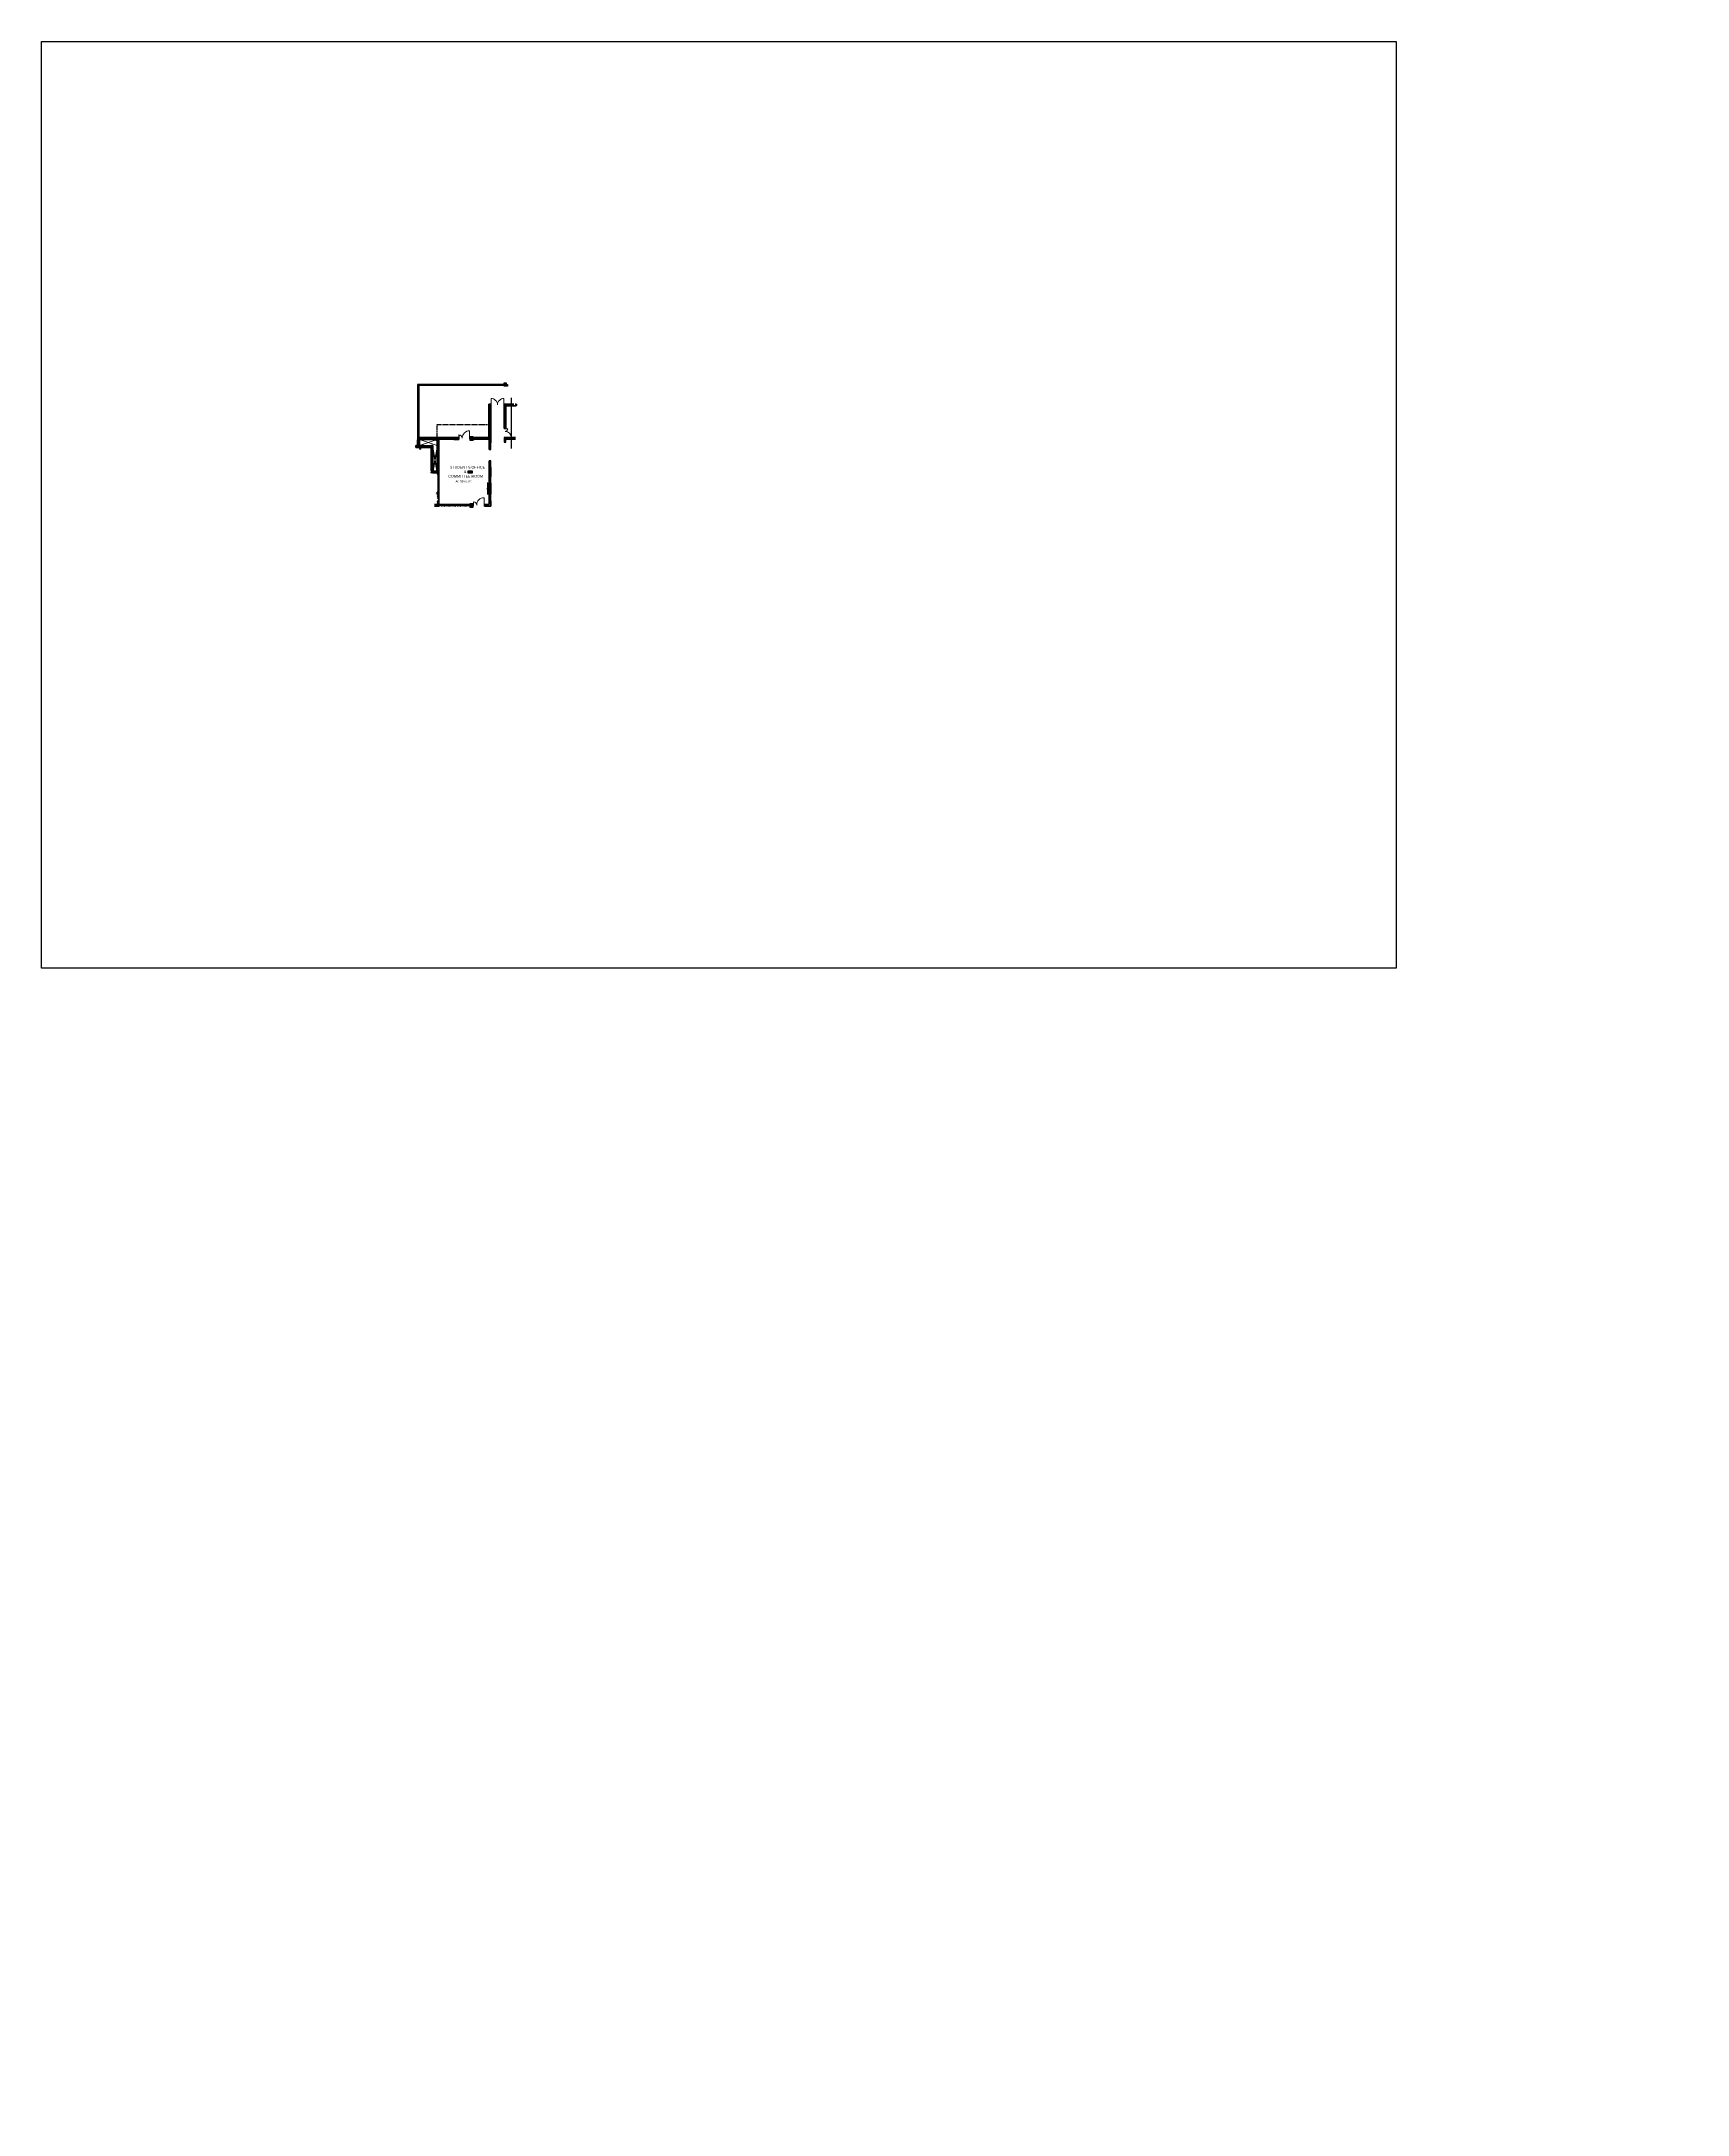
# Model space of a CAD drawing. Header units: millimetres. Extents: x -276609 to 1081398, y -453808 to 472098.
# Drawn here: x 278043 to 499187, y 193648 to 472098 of the extents above; entities that cross this region are included whole.
import ezdxf

# ---------------------------------------------------------------- set-up
doc = ezdxf.new("R2010")
doc.units = ezdxf.units.MM
doc.header["$MEASUREMENT"] = 0
doc.linetypes.add('ACAD_ISO10W100', pattern=[18, 12, -3, 0, -3])
doc.linetypes.add('HIDDEN', pattern=[0.375, 0.25, -0.125])
for name, color, linetype, lineweight in [('A-BEAM-1-8', 8, 'HIDDEN', 9), ('A-Detail Lines', 241, 'Continuous', 25), ('A-Door', 4, 'Continuous', 9), ('A-Wall Sec', 1, 'Continuous', 20), ('PLUMBING', 3, 'ACAD_ISO10W100', 18), ('S-Concrete', 40, 'Continuous', 25)]:
    doc.layers.add(name, color=color, linetype=linetype, lineweight=lineweight)
for name, color, linetype in [('A-Elevation', 4, 'Continuous'), ('A-Wall Patt', 8, 'Continuous'), ('A-Window', 4, 'Continuous'), ('AREA', 7, 'Continuous'), ('S-Conc Patt', 9, 'Continuous'), ('text', 252, 'Continuous')]:
    doc.layers.add(name, color=color, linetype=linetype)
doc.styles.get("Standard").update_dxf_attribs({"font": ''})
doc.styles.get('Standard').set_extended_font_data('Gill Sans MT')
doc.dimstyles.new('IIITD_WD_M @ 100', dxfattribs={"dimscale": 100, "dimtxt": 1, "dimasz": 1, "dimexe": 0.5, "dimexo": 0.25, "dimgap": 0.3, "dimtad": 1, "dimdec": 0, "dimrnd": 1, "dimzin": 0, "dimdsep": 46, "dimtxsty": 'Standard', "dimblk": 'ARCHTICK', "dimcen": 0.2, "dimdle": 0.3, "dimclrd": 256, "dimclre": 256, "dimclrt": 256, "dimadec": 0, "dimazin": 0, "dimtfac": 1, "dimtdec": 0, "dimtofl": 0, "dimtmove": 0, "dimatfit": 0, "dimfxl": 0.5, "dimfxlon": 1, "dimtolj": 1, "dimtzin": 0, "dimlwd": -1, "dimlwe": -1, "dimarcsym": 0})

# ---------------------------------------------------------------- blocks, each defined once
blk = doc.blocks.new('din v2')
at = {"layer": 'A-Window', "color": 2, "lineweight": 60}
blk.add_line((477919, 162849), (478819, 162849), dxfattribs=at)
at = {"layer": 'A-Window'}
for points in [[(477869, 162974), (478869, 162974)], [(477869, 162774), (477919, 162774), (477919, 162924), (477869, 162924)], [(477869, 162724), (478869, 162724)], [(478869, 162774), (478819, 162774), (478819, 162924), (478869, 162924)]]:
    blk.add_lwpolyline(points, dxfattribs=at)
blk = doc.blocks.new('din d7')
at = {"layer": 'A-Door', "color": 5, "lineweight": 18}
for p, q in [((486899, 174518), (486934, 174518)), ((486899, 174518), (486899, 174443)), ((486899, 174443), (486949, 174443)), ((486934, 174520), (486934, 175332)), ((486934, 174518), (486934, 174483)), ((486969, 174518), (486934, 174518)), ((486934, 174483), (486949, 174483)), ((486949, 174443), (486949, 174483)), ((486969, 174518), (486969, 175332)), ((488629, 174518), (488629, 175332)), ((488629, 174518), (488664, 174518)), ((488664, 174483), (488649, 174483)), ((488649, 174443), (488649, 174483)), ((488699, 174443), (488649, 174443)), ((488664, 174518), (488664, 175332)), ((488664, 174518), (488664, 174483)), ((488699, 174518), (488664, 174518)), ((488699, 174518), (488699, 174443))]:
    blk.add_line(p, q, dxfattribs=at)
at = {"layer": 'A-Door', "lineweight": 18}
for centre, start, end in [((486950, 174483), 359.98408, 91.07272), ((488648, 174483), 88.92728, 180.01592)]:
    blk.add_arc(centre, 849, start, end, dxfattribs=at)
blk = doc.blocks.new('Big Door Garbage')
at = {"layer": 'A-Door', "color": 5, "lineweight": 18}
for p, q in [((-12550, 128778), (-12500, 128778)), ((-12550, 128703), (-12550, 128778)), ((-12550, 128703), (-12515, 128703)), ((-12515, 128738), (-12500, 128738)), ((-12515, 128703), (-12515, 128738)), ((-12515, 128703), (-12515, 128273)), ((-12499, 128703), (-12515, 128703)), ((-12500, 128778), (-12500, 128738)), ((-12499, 128703), (-12499, 128273)), ((-11101, 128703), (-11101, 127703)), ((-11101, 128703), (-11085, 128703)), ((-11100, 128778), (-11100, 128738)), ((-11050, 128778), (-11100, 128778)), ((-11085, 128738), (-11100, 128738)), ((-11085, 128703), (-11085, 128738)), ((-11050, 128703), (-11085, 128703)), ((-11085, 128703), (-11085, 127703)), ((-11050, 128703), (-11050, 128778))]:
    blk.add_line(p, q, dxfattribs=at)
at = {"layer": 'A-Door', "lineweight": 18}
for centre, radius, start, end in [((-12515, 128703), 430, 270, 0), ((-11085, 128703), 1000, 180, 270)]:
    blk.add_arc(centre, radius, start, end, dxfattribs=at)
blk = doc.blocks.new('din w6')
at = {"layer": 'A-Window', "color": 2, "lineweight": 30}
blk.add_line((50, 125), (850, 125), dxfattribs=at)
at = {"layer": 'A-Window'}
for points in [[(0, 240), (900, 240)], [(0, 200), (50, 200), (50, 50), (0, 50)], [(0, 10), (900, 10)], [(900, 200), (850, 200), (850, 50), (900, 50)]]:
    blk.add_lwpolyline(points, dxfattribs=at)
blk = doc.blocks.new('_ArchTick')
at = {"color": 0, "linetype": 'ByBlock', "const_width": 0.15}
blk.add_lwpolyline([(-0.5, -0.5), (0.5, 0.5)], dxfattribs=at)
blk = doc.blocks.new('*D675')
at = {"layer": 'A-Detail Lines'}
for p, q in [((338004, 412783), (337904, 412783)), ((337954, 412813), (337954, 411253)), ((338004, 411283), (337904, 411283)), ((490332, 36500), (499162, 36500)), ((490362, 36550), (490362, 36450)), ((499132, 36550), (499132, 36450))]:
    blk.add_line(p, q, dxfattribs=at)
at = {"layer": 'A-Detail Lines', "xscale": 100, "yscale": 100, "zscale": 100}
for p, rotation in [((337954, 412783), 90), ((337954, 411283), 270), ((490362, 36500), 180)]:
    blk.add_blockref('_ArchTick', p, dxfattribs=dict(at, rotation=rotation))
blk.add_blockref('_ArchTick', (499132, 36500), dxfattribs=at)
at = {"layer": 'A-Detail Lines', "insert": (337873, 412033), "char_height": 100, "attachment_point": 5, "rotation": 90}
blk.add_mtext('\\A1;1500', dxfattribs=at)
at = {"layer": 'A-Detail Lines', "insert": (494747, 36632), "char_height": 200, "attachment_point": 5}
blk.add_mtext('\\A1;8770', dxfattribs=at)

msp = doc.modelspace()

# ---------------------------------------------------------------- hatches: boundary and pattern name
at = {"layer": 'A-Wall Patt'}
h = msp.add_hatch(dxfattribs=at)
h.set_pattern_fill('ANSI37', color=256, scale=450, style=0)
h.set_pattern_definition([(45, (333439.85, 418648.355), (-39.77476, 39.77476), []), (135, (333439.85, 418648.355), (-39.77476, -39.77476), [])])
h.paths.add_polyline_path([(334099.9, 418898.4), (333439.9, 418898.4), (333439.9, 418648.4), (334099.9, 418648.4)])
h.paths.add_polyline_path([(336159.9, 418898.4), (336049.9, 418898.4), (336049.9, 418648.4), (336159.9, 418648.4)])
h.paths.add_polyline_path([(338409.9, 423398.4), (338159.9, 423398.4), (338159.9, 418648.4), (338409.9, 418648.4)])
h = msp.add_hatch(dxfattribs=at)
h.set_pattern_fill('ANSI37', color=256, scale=450, style=0)
h.set_pattern_definition([(45, (-144981.344, 464157.84), (-39.7747564, 39.7747564), []), (135, (-144981.344, 464157.84), (-39.7747564, -39.7747564), [])])
h.paths.add_polyline_path([(331209.9, 418898.4), (328829.9, 418898.4), (328829.9, 418648.4), (331209.9, 418648.4)])
h.paths.add_polyline_path([(329379.9, 417823.4), (329377.6, 417823.4), (328829.9, 417823.4), (328829.9, 418448.4), (328579.9, 418448.4), (328579.9, 417823.4), (328339.9, 417823.4), (328339.9, 417573.4), (329379.9, 417573.4)])
at = {"layer": 'S-Conc Patt'}
for points in [[(340659.9, 425778.4), (340209.9, 425778.4), (340209.9, 426228.4), (340459.9, 426228.4), (340459.9, 426028.4), (340659.9, 426028.4)], [(340439.9, 423398.4), (340209.9, 423398.4), (340209.9, 422798.4), (340439.9, 422798.4)], [(328579.9, 418448.4), (328829.9, 418448.4), (328829.9, 418898.4), (328579.9, 418898.4)], [(331439.9, 418898.4), (331209.9, 418898.4), (331209.9, 418298.4), (331439.9, 418298.4)], [(335599.9, 419008.4), (335599.9, 418558.4), (336049.9, 418558.4), (336049.9, 419008.4)], [(340209.9, 418898.4), (340209.9, 418298.4), (340439.9, 418298.4), (340439.9, 418668.4), (340809.9, 418668.4), (340809.9, 418898.4)], [(331439.9, 414583.4), (331209.9, 414583.4), (331209.9, 413983.4), (331439.9, 413983.4)], [(335339.9, 414398.4), (335339.9, 414168.4), (335939.9, 414168.4), (335939.9, 414398.4)], [(330839.9, 409898.4), (330839.9, 409668.4), (331439.9, 409668.4), (331439.9, 409898.4)], [(335599.9, 410008.4), (335599.9, 409558.4), (336049.9, 409558.4), (336049.9, 410008.4)]]:
    msp.add_hatch(color=8, dxfattribs=at).paths.add_polyline_path(points)

# ---------------------------------------------------------------- linework, layer by layer
at = {"layer": 'A-BEAM-1-8', "linetype": 'Continuous', "ltscale": 500}
for p, q in [((331209.9, 418648.4), (328829.9, 417823.4)), ((328829.9, 418648.4), (331209.9, 417823.4))]:
    msp.add_line(p, q, dxfattribs=at)
at = {"layer": 'A-Detail Lines'}
msp.add_line((341144.8, 424221.8), (341144.8, 417406.1), dxfattribs=at)
at = {"layer": 'A-Detail Lines', "linetype": 'HIDDEN', "ltscale": 500}
for p, q in [((331209.9, 418898.4), (331209.9, 420628.4)), ((331209.9, 420628.4), (338159.9, 420628.4))]:
    msp.add_line(p, q, dxfattribs=at)
at = {"layer": 'A-Detail Lines'}
msp.add_lwpolyline([(278043.3, 472098.3), (460032.8, 472098.3), (460032.8, 347636.7), (278043.3, 347636.7)], close=True, dxfattribs=at)
at = {"layer": 'A-Elevation'}
for p, q in [((328579.9, 426028.4), (328579.9, 418783.4)), ((340209.9, 426028.4), (328579.9, 426028.4)), ((328679.9, 425928.4), (328679.9, 418783.4)), ((340209.9, 425928.4), (328679.9, 425928.4)), ((328729.9, 425878.4), (328729.9, 418783.4)), ((340209.9, 425878.4), (328729.9, 425878.4))]:
    msp.add_line(p, q, dxfattribs=at)
at = {"layer": 'A-Wall Patt'}
for p, q in [((330379.9, 417594.7), (330608.5, 417823.4)), ((330379.9, 417753.8), (330449.4, 417823.4)), ((330379.9, 417515.1), (330609.9, 417745.1)), ((331209.9, 418186), (331322.2, 418298.4)), ((331209.9, 418106.5), (331401.7, 418298.4)), ((331209.9, 417947.4), (331439.9, 418177.4)), ((331209.9, 417867.8), (331439.9, 418097.8)), ((331209.9, 417708.7), (331439.9, 417938.7)), ((331209.9, 417629.2), (331439.9, 417859.2)), ((331209.9, 417470.1), (331439.9, 417700.1)), ((330379.9, 417356), (330609.9, 417586)), ((330379.9, 417276.5), (330609.9, 417506.5)), ((330379.9, 417117.4), (330609.9, 417347.4)), ((330379.9, 417037.8), (330609.9, 417267.8)), ((330379.9, 416878.7), (330609.9, 417108.7)), ((330379.9, 416799.2), (330609.9, 417029.2)), ((330379.9, 416640.1), (330609.9, 416870.1)), ((330379.9, 416560.5), (330609.9, 416790.5)), ((330379.9, 416401.4), (330609.9, 416631.4)), ((330379.9, 416321.9), (330609.9, 416551.9)), ((330379.9, 416162.8), (330609.9, 416392.8)), ((330379.9, 416083.2), (330609.9, 416313.2)), ((330379.9, 415924.1), (330609.9, 416154.1)), ((330379.9, 415844.6), (330609.9, 416074.6)), ((330379.9, 415685.5), (330609.9, 415915.5)), ((330379.9, 415605.9), (330609.9, 415835.9)), ((330379.9, 415446.8), (330609.9, 415676.8)), ((330379.9, 415367.3), (330609.9, 415597.3)), ((330379.9, 415208.2), (330609.9, 415438.2)), ((330379.9, 415128.6), (330609.9, 415358.6)), ((330379.9, 414969.5), (330609.9, 415199.5)), ((330379.9, 414730.9), (330581.5, 414932.6)), ((330379.9, 414890), (330422.4, 414932.6)), ((330422.4, 414932.6), (330609.9, 415120)), ((330581.5, 414932.6), (330609.9, 414960.9)), ((331209.9, 414363.4), (330609.9, 417593.4)), ((331209.9, 417593.4), (330609.9, 414363.4)), ((331209.9, 417390.5), (331439.9, 417620.5)), ((331209.9, 417231.4), (331439.9, 417461.4)), ((331209.9, 417151.9), (331439.9, 417381.9)), ((331209.9, 416992.8), (331439.9, 417222.8)), ((331209.9, 416913.2), (331439.9, 417143.2)), ((331209.9, 416754.1), (331439.9, 416984.1)), ((331209.9, 416674.6), (331439.9, 416904.6)), ((331209.9, 416515.5), (331439.9, 416745.5)), ((331209.9, 416435.9), (331439.9, 416665.9)), ((331209.9, 416276.8), (331439.9, 416506.8)), ((331209.9, 416197.3), (331439.9, 416427.3)), ((331209.9, 416038.2), (331439.9, 416268.2)), ((331209.9, 415958.6), (331439.9, 416188.6)), ((331209.9, 415799.5), (331439.9, 416029.5)), ((331209.9, 415720), (331439.9, 415950)), ((331209.9, 415560.9), (331439.9, 415790.9)), ((331209.9, 415481.3), (331439.9, 415711.3)), ((331209.9, 415322.2), (331439.9, 415552.2)), ((331209.9, 415242.7), (331439.9, 415472.7)), ((331209.9, 415083.6), (331439.9, 415313.6)), ((331209.9, 415004), (331439.9, 415234)), ((331209.9, 414845), (331297.5, 414932.6)), ((331209.9, 414765.4), (331377, 414932.6)), ((331297.5, 414932.6), (331439.9, 415075)), ((331377, 414932.6), (331439.9, 414995.4)), ((330339.2, 414133.4), (330609.9, 414404)), ((330379.9, 414651.3), (330609.9, 414881.3)), ((330379.9, 414492.2), (330609.9, 414722.2)), ((330379.9, 414412.7), (330609.9, 414642.7)), ((330498.3, 414133.4), (330728.3, 414363.4)), ((330577.8, 414133.4), (330807.8, 414363.4)), ((330736.9, 414133.4), (330966.9, 414363.4)), ((330816.5, 414133.4), (331046.5, 414363.4)), ((330975.6, 414133.4), (331205.6, 414363.4)), ((331055.1, 414133.4), (331209.9, 414288.1)), ((331209.9, 414606.3), (331439.9, 414836.3)), ((331266.5, 414583.4), (331439.9, 414756.8)), ((331324.9, 413925.8), (331382.4, 413983.4)), ((331324.9, 413766.7), (331439.9, 413881.7)), ((331324.9, 413687.2), (331439.9, 413802.2)), ((331324.9, 413528.1), (331439.9, 413643.1)), ((331324.9, 413448.5), (331439.9, 413563.5)), ((331324.9, 413289.4), (331439.9, 413404.4)), ((331324.9, 413209.9), (331439.9, 413324.9)), ((331324.9, 413050.8), (331439.9, 413165.8)), ((331324.9, 412971.2), (331439.9, 413086.2)), ((331324.9, 412812.1), (331439.9, 412927.1)), ((331324.9, 412732.6), (331439.9, 412847.6)), ((331324.9, 412573.5), (331439.9, 412688.5)), ((331324.9, 412493.9), (331439.9, 412608.9)), ((331324.9, 412334.8), (331439.9, 412449.8)), ((331324.9, 412255.3), (331439.9, 412370.3)), ((331324.9, 412096.2), (331439.9, 412211.2)), ((331324.9, 412016.6), (331439.9, 412131.6)), ((331425.6, 414583.4), (331439.9, 414597.7)), ((331104.3, 411398.4), (331439.9, 411733.9)), ((331183.9, 411398.4), (331439.9, 411654.3)), ((331209.9, 411265.2), (331439.9, 411495.2)), ((331209.9, 411185.7), (331439.9, 411415.7)), ((331209.9, 411026.6), (331439.9, 411256.6)), ((331209.9, 410708.4), (331428.4, 410926.9)), ((331209.9, 410310.6), (331439.9, 410540.6)), ((331209.9, 410231.1), (331439.9, 410461.1)), ((331209.9, 410072), (331439.9, 410302)), ((331209.9, 409992.4), (331439.9, 410222.4)), ((331219.2, 410956.4), (331439.9, 411177)), ((331274.9, 409898.4), (331439.9, 410063.3)), ((331322.2, 410661.6), (331439.9, 410779.3)), ((331324.9, 411857.5), (331439.9, 411972.5)), ((331324.9, 411778), (331439.9, 411893)), ((331354.4, 409898.4), (331439.9, 409983.8)), ((331358.6, 410936.7), (331439.9, 411017.9)), ((331378.7, 410638.6), (331439.9, 410699.7)), ((331428.4, 410926.9), (331439.9, 410938.4)), ((331439.9, 409894.9), (331443.3, 409898.4)), ((331439.9, 409815.3), (331522.9, 409898.4)), ((331452, 409668.4), (331682, 409898.4)), ((331531.5, 409668.4), (331761.5, 409898.4)), ((331690.6, 409668.4), (331920.6, 409898.4)), ((331770.2, 409668.4), (332000.2, 409898.4)), ((331929.3, 409668.4), (332159.3, 409898.4)), ((332008.8, 409668.4), (332238.8, 409898.4)), ((332167.9, 409668.4), (332397.9, 409898.4)), ((332247.5, 409668.4), (332477.5, 409898.4)), ((332406.6, 409668.4), (332636.6, 409898.4)), ((332486.1, 409668.4), (332716.1, 409898.4)), ((332645.2, 409668.4), (332875.2, 409898.4)), ((332724.8, 409668.4), (332954.8, 409898.4)), ((332883.9, 409668.4), (333113.9, 409898.4)), ((332963.4, 409668.4), (333193.4, 409898.4)), ((333122.5, 409668.4), (333352.5, 409898.4)), ((333202.1, 409668.4), (333432.1, 409898.4)), ((333361.2, 409668.4), (333591.2, 409898.4)), ((333440.7, 409668.4), (333670.7, 409898.4)), ((333599.8, 409668.4), (333829.8, 409898.4)), ((333679.4, 409668.4), (333909.4, 409898.4)), ((333838.5, 409668.4), (334068.5, 409898.4)), ((333918, 409668.4), (334148, 409898.4)), ((334077.1, 409668.4), (334307.1, 409898.4)), ((334156.7, 409668.4), (334386.7, 409898.4)), ((334315.8, 409668.4), (334545.8, 409898.4)), ((334395.3, 409668.4), (334625.3, 409898.4)), ((334554.4, 409668.4), (334784.4, 409898.4)), ((334634, 409668.4), (334864, 409898.4)), ((334793.1, 409668.4), (335023.1, 409898.4)), ((334872.6, 409668.4), (335102.6, 409898.4)), ((335031.7, 409668.4), (335261.7, 409898.4)), ((335111.3, 409668.4), (335341.3, 409898.4)), ((335270.4, 409668.4), (335500.4, 409898.4)), ((335349.9, 409668.4), (335579.9, 409898.4)), ((335509, 409668.4), (335599.9, 409759.2)), ((335588.6, 409668.4), (335599.9, 409679.6))]:
    msp.add_line(p, q, dxfattribs=at)
at = {"layer": 'A-Wall Sec', "lineweight": 35}
for p, q in [((338159.9, 423398.4), (338159.9, 418648.4)), ((338409.9, 423398.4), (338159.9, 423398.4)), ((338409.9, 418183.4), (338409.9, 423398.4)), ((340209.9, 423398.4), (340209.9, 420098.4)), ((341513.3, 423398.4), (340209.9, 423398.4)), ((341807.4, 423398.4), (341672.4, 423398.4)), ((341807.4, 423168.4), (341807.4, 423398.4)), ((340439.9, 420098.4), (340439.9, 423168.4)), ((340439.9, 423168.4), (341442.4, 423168.4)), ((341522, 423168.4), (341807.4, 423168.4)), ((328579.9, 417823.4), (328339.9, 417823.4)), ((328339.9, 417823.4), (328339.9, 417573.4)), ((328579.9, 418598.4), (328579.9, 417823.4)), ((331209.9, 418898.4), (328809.9, 418898.4)), ((328829.9, 418648.4), (331209.9, 418648.4)), ((328829.9, 417823.4), (328829.9, 418648.4)), ((329379.9, 417823.4), (328829.9, 417823.4)), ((329379.9, 417573.4), (329379.9, 417823.4)), ((330609.9, 417823.4), (330379.9, 417823.4)), ((330379.9, 417823.4), (330379.9, 416593.4)), ((330609.9, 414363.4), (330609.9, 417823.4)), ((331209.9, 418598.4), (331209.9, 414583.4)), ((331439.9, 409898.4), (331439.9, 418598.4)), ((333439.9, 418648.4), (333439.9, 418898.4)), ((334099.9, 418898.4), (333439.9, 418898.4)), ((334099.9, 418648.4), (333439.9, 418648.4)), ((334099.9, 418648.4), (334099.9, 418898.4)), ((336049.9, 418898.4), (336159.9, 418898.4)), ((336159.9, 418648.4), (336049.9, 418648.4)), ((336159.9, 418898.4), (336159.9, 418648.4)), ((338409.9, 418648.4), (338159.9, 418648.4)), ((338179.9, 418648.4), (338179.9, 418183.4)), ((338179.9, 418183.4), (338409.9, 418183.4)), ((340439.9, 420098.4), (340209.9, 420098.4)), ((341716.1, 418898.4), (340809.9, 418898.4)), ((341724.8, 418668.4), (340809.9, 418668.4)), ((328339.9, 417573.4), (329379.9, 417573.4)), ((328864.9, 417573.4), (328864.9, 417343.4)), ((328864.9, 417343.4), (328979.9, 417343.4)), ((328979.9, 417343.4), (328979.9, 417573.4)), ((330379.9, 416593.4), (330379.9, 415478.4)), ((330379.9, 415478.4), (330379.9, 414363.4)), ((338409.9, 417283.4), (338179.9, 417283.4)), ((338179.9, 415783.4), (338409.9, 415783.4)), ((331209.9, 414363.4), (330609.9, 414363.4)), ((331209.9, 414363.4), (330609.9, 414363.4)), ((331324.9, 413983.4), (331324.9, 411628.4)), ((338179.9, 413683.4), (338179.9, 414883.4)), ((338409.9, 414883.4), (338179.9, 414883.4)), ((338179.9, 413683.4), (338409.9, 413683.4)), ((338179.9, 411283.4), (338179.9, 412783.4)), ((338409.9, 412783.4), (338179.9, 412783.4)), ((338409.9, 413683.4), (338409.9, 414883.4)), ((338409.9, 411283.4), (338409.9, 412783.4)), ((335599.9, 409898.4), (331439.9, 409898.4)), ((338179.9, 409898.4), (337549.9, 409898.4)), ((337549.9, 409898.4), (337549.9, 409668.4)), ((338409.9, 409668.4), (337549.9, 409668.4)), ((338409.9, 411283.4), (338179.9, 411283.4)), ((338179.9, 409898.4), (338179.9, 410383.4)), ((338179.9, 410383.4), (338409.9, 410383.4)), ((338409.9, 409668.4), (338409.9, 410383.4))]:
    msp.add_line(p, q, dxfattribs=at)
at = {"layer": 'A-Wall Sec'}
msp.add_line((330609.9, 414363.7), (330609.9, 414133.4), dxfattribs=at)
at = {"layer": 'A-Window', "color": 2, "lineweight": 60}
for p, q in [((333389.9, 418773.4), (331489.9, 418773.4)), ((338109.9, 418773.4), (336209.9, 418773.4)), ((331159.9, 414258.4), (330659.9, 414258.4))]:
    msp.add_line(p, q, dxfattribs=at)
at = {"layer": 'A-Window'}
for p, q in [((331209.9, 414363.7), (330609.9, 414363.7)), ((330609.9, 414333.4), (330659.9, 414333.4)), ((330659.9, 414183.4), (330609.9, 414183.4)), ((331209.9, 414133.4), (330609.9, 414133.4)), ((330659.9, 414333.4), (331159.9, 414333.4)), ((330659.9, 414333.4), (330659.9, 414183.4)), ((331159.9, 414183.4), (330659.9, 414183.4)), ((331209.9, 414333.4), (331159.9, 414333.4)), ((331159.9, 414333.4), (331159.9, 414183.4)), ((331159.9, 414183.4), (331209.9, 414183.4))]:
    msp.add_line(p, q, dxfattribs=at)
for points in [[(341807.4, 423358.4), (341857.4, 423358.4), (341857.4, 423208.4), (341807.4, 423208.4)], [(333439.9, 418898.4), (331439.9, 418898.4)], [(331439.9, 418848.4), (331489.9, 418848.4), (331489.9, 418698.4), (331439.9, 418698.4)], [(333439.9, 418648.4), (331439.9, 418648.4)], [(333439.9, 418848.4), (333389.9, 418848.4), (333389.9, 418698.4), (333439.9, 418698.4)], [(338159.9, 418898.4), (336159.9, 418898.4)], [(336159.9, 418848.4), (336209.9, 418848.4), (336209.9, 418698.4), (336159.9, 418698.4)], [(338159.9, 418648.4), (336159.9, 418648.4)], [(338159.9, 418848.4), (338109.9, 418848.4), (338109.9, 418698.4), (338159.9, 418698.4)]]:
    msp.add_lwpolyline(points, dxfattribs=at)
at = {"layer": 'PLUMBING'}
msp.add_circle((331102, 418533.6), 75, dxfattribs=at)
at = {"layer": 'S-Concrete'}
for p, q in [((331439.9, 414583.4), (331209.9, 414583.4)), ((331209.9, 414583.4), (331209.9, 413983.4)), ((331209.9, 413983.4), (331439.9, 413983.4)), ((331439.9, 413983.4), (331439.9, 414583.4)), ((331439.9, 409898.4), (330839.9, 409898.4)), ((330839.9, 409668.4), (331439.9, 409668.4)), ((331439.9, 409668.4), (331439.9, 409898.4))]:
    msp.add_line(p, q, dxfattribs=at)
msp.add_lwpolyline([(340659.9, 425778.4), (340209.9, 425778.4), (340209.9, 426228.4), (340459.9, 426228.4), (340459.9, 426028.4), (340659.9, 426028.4), (340659.9, 425778.4)], dxfattribs=at)
for points in [[(340439.9, 423398.4), (340209.9, 423398.4), (340209.9, 422798.4), (340439.9, 422798.4)], [(328579.9, 418448.4), (328829.9, 418448.4), (328829.9, 418898.4), (328579.9, 418898.4)], [(331439.9, 418898.4), (331209.9, 418898.4), (331209.9, 418298.4), (331439.9, 418298.4)], [(335599.9, 419008.4), (335599.9, 418558.4), (336049.9, 418558.4), (336049.9, 419008.4)], [(340809.9, 418898.4), (340209.9, 418898.4), (340209.9, 418298.4), (340439.9, 418298.4), (340439.9, 418668.4), (340809.9, 418668.4)], [(335339.9, 414398.4), (335339.9, 414168.4), (335939.9, 414168.4), (335939.9, 414398.4)], [(335599.9, 410008.4), (335599.9, 409558.4), (336049.9, 409558.4), (336049.9, 410008.4)]]:
    msp.add_lwpolyline(points, close=True, dxfattribs=at)

# ---------------------------------------------------------------- block references
at = {"layer": 'A-Door'}
msp.add_blockref('din d7', (-148489, 248803), dxfattribs=at)
at = {"layer": 'A-Door', "xscale": -1, "rotation": 180}
for p in [(346649.9, 547513.7), (348599.9, 538521.2)]:
    msp.add_blockref('Big Door Garbage', p, dxfattribs=at)
at = {"layer": 'A-Door', "rotation": 90}
for p in [(338419.9, 417283.4), (338419.9, 414883.4), (338419.9, 412783.4), (338419.9, 410383.4)]:
    msp.add_blockref('din w6', p, dxfattribs=at)
at = {"layer": 'A-Door', "xscale": -0.7999999999883585, "yscale": 0.7999999999883585, "zscale": 0.8, "rotation": 90}
msp.add_blockref('Big Door Garbage', (443317.1, 410058.4), dxfattribs=at)
at = {"layer": 'A-Window'}
msp.add_blockref('din v2', (-148491.2, 254849.1), dxfattribs=at)

# ---------------------------------------------------------------- texts
at = {"layer": 'AREA'}
msp.add_text('Ar. 59 sq.mt.', height=288, rotation=360, dxfattribs=at).set_placement((333668.5, 412862.4))
at = {"layer": 'text'}
for s, p in [("STUDENT'S OFFICE", (332906.3, 414734.4)), ('COMMITTEE ROOM', (332699.9, 413525.4)), ('&', (334803.2, 414134.4))]:
    msp.add_text(s, height=360, rotation=360, dxfattribs=at).set_placement(p)

# ---------------------------------------------------------------- dimensions: what is measured, and where the dimension line sits
at = {"layer": 'A-Detail Lines'}
dim = msp.add_linear_dim(base=(337954, 411283.4), p1=(338179.9, 412783.4), p2=(338179.9, 411283.4), angle=90, dimstyle='IIITD_WD_M @ 100', dxfattribs=at)
dim.commit()
dim.dimension.update_dxf_attribs({"geometry": '*D675', "text_midpoint": (337873.1, 412033.4)})
dim = msp.add_linear_dim(base=(499131.9, 36500.2), p1=(490361.9, 37063.9), p2=(499131.9, 37408.9), dimstyle='IIITD_WD_M @ 100', override={"dimtxt": 2}, dxfattribs=at)
dim.commit()
dim.dimension.update_dxf_attribs({"geometry": '*D675', "text_midpoint": (494746.9, 36632.1)})

doc.saveas('drawing.dxf')
